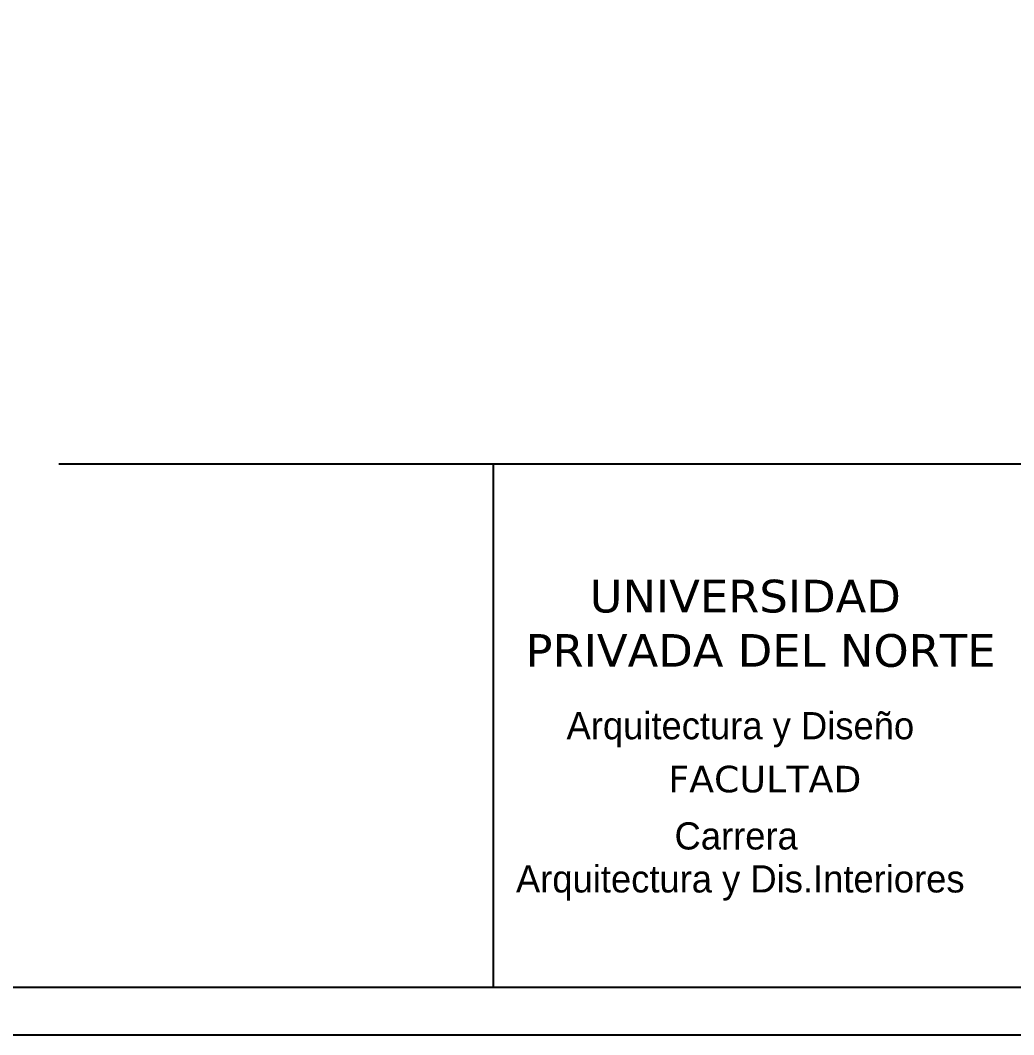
# Model space of a CAD drawing. Header units: metres. Extents: x -525 to 413, y -37 to 272.
# Drawn here: x 307.52 to 317.99, y 25.93 to 36.62 of the extents above; entities that cross this region are included whole.
import ezdxf

# ---------------------------------------------------------------- set-up
doc = ezdxf.new("R2010")
doc.units = ezdxf.units.M
doc.header["$MEASUREMENT"] = 0
doc.layers.get('0').update_dxf_attribs({"color": 254})
doc.layers.add('MARCO DE LEYENDA', color=254, linetype='Continuous', lineweight=25)
doc.styles.add('STYLE1', font='verdana.ttf', dxfattribs={"height": 3})
doc.styles.add('style2', font='GOTHIC.TTF')

msp = doc.modelspace()

# ---------------------------------------------------------------- linework, layer by layer
at = {"linetype": 'Continuous'}
for points in [[(279.854, 25.927), (339.254, 25.927), (339.254, 67.927), (279.854, 67.927)], [(280.354, 26.427), (338.754, 26.427), (338.754, 67.427), (280.354, 67.427)]]:
    msp.add_lwpolyline(points, close=True, dxfattribs=at)
at = {"layer": 'MARCO DE LEYENDA'}
for p, q in [((307.926, 31.946), (338.754, 31.946)), ((312.507, 26.427), (312.507, 31.946))]:
    msp.add_line(p, q, dxfattribs=at)

# ---------------------------------------------------------------- texts
for s, height, style, p in [('UNIVERSIDAD', 0.34459, 'STYLE1', (313.521, 30.378)), ('PRIVADA DEL NORTE', 0.34459, 'STYLE1', (312.845, 29.805)), ('Arquitectura y Diseño', 0.28655, 'style2', (313.278, 29.041)), ('FACULTAD', 0.2793, 'STYLE1', (314.35, 28.482)), ('Carrera', 0.2866, 'style2', (314.416, 27.879)), ('Arquitectura y Dis.Interiores', 0.28655, 'style2', (312.745, 27.426))]:
    msp.add_text(s, height=height, dxfattribs=dict(style=style)).set_placement(p)

doc.saveas('drawing.dxf')
